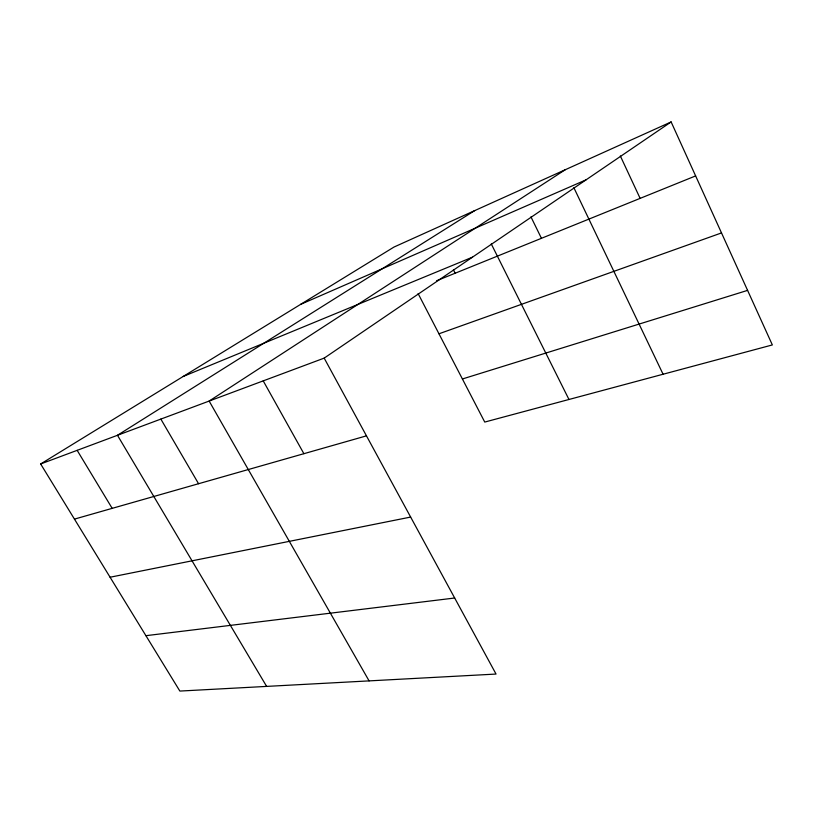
<?xml version="1.0" encoding="UTF-8"?>
<svg xmlns="http://www.w3.org/2000/svg" width="813" height="813" viewBox="0 0 813 813"><rect width="100%" height="100%" fill="white"/><g stroke="black" fill="none" stroke-linecap="round" stroke-linejoin="round"><path stroke-width="1.22" d="M324.184 358.116L496.042 674.058L179.866 691.07L40.65 463.969L324.184 358.116L671.132 121.93L772.35 344.936L484.751 422.069L418.126 293.615M565.269 169.724L209.144 401.063L369.092 680.888M474.65 210.638L117.468 435.29L266.634 686.406M40.65 463.969L393.98 247.061L671.132 121.93M300.637 304.367L586.031 179.856M183.118 376.51L472.465 257.172M436.632 280.729L695.633 175.913M438.969 333.787L721.517 232.925M462.404 378.98L747.594 290.373M74.45 519.111L366.47 435.849M110.08 577.23L410.646 517.068M145.913 635.685L454.68 598.012M77.154 450.341L112.184 508.359M160.852 419.091L198.565 483.725M263.219 380.87L303.889 453.695M453.43 269.865L455.148 273.229M491.276 243.941L568.968 399.478M530.96 216.888L541.438 238.311M573.856 187.681L663.083 374.244M620.339 155.964L640.126 198.372"/></g></svg>
